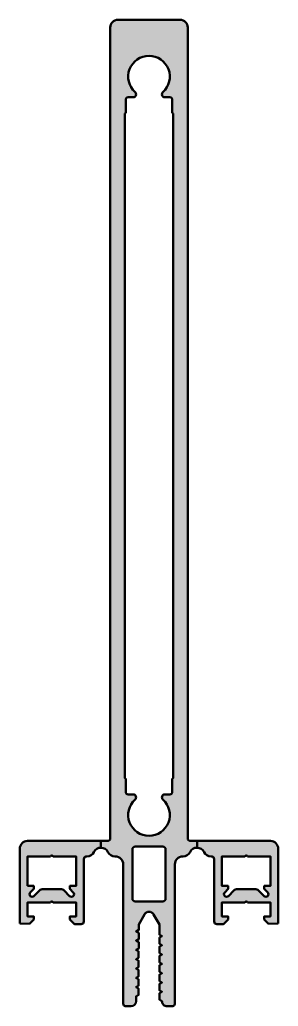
# Model space of a CAD drawing. Extents: x -25 to 25, y -16 to 175.
import ezdxf

# ---------------------------------------------------------------- set-up
doc = ezdxf.new("R2010")
doc.units = 0
doc.layers.add('0S-Alu contour', color=7, linetype='Continuous', lineweight=50)
doc.layers.add('0S-Alu hatch', color=252, linetype='Continuous', lineweight=25)

# ---------------------------------------------------------------- blocks, each defined once
blk = doc.blocks.new('322560__2133E533_6545_4C7C_82B2_7064EC491828_')
at = {"layer": '0S-Alu hatch'}
h = blk.add_hatch(color=256, dxfattribs=at)
edge = h.paths.add_edge_path()
edge.add_arc((-6.000001204642686, 173.6000061), 1.5, 89.99999999999984, 179.9999539832637)
edge.add_line((-7.500001204642201, 173.6000073046431), (-7.500127290432942, 16.60025024062574))
edge.add_ellipse((-7.99989168583204, 16.60001463602408), major_axis=(-0.4997644509347924, 0), ratio=1, start_angle=89.97298897550792, end_angle=180.0270110244771, ccw=False)
edge.add_line((-8.000127290433971, 16.10025024062499), (-9.29000019, 16.10025024062499))
edge.add_line((-9.29000019, 16.10025024062499), (-9.29000019, 14.80060581547339))
edge.add_ellipse((-9.301179178333118, 13.29897867972476), major_axis=(-1.501668746627164, 0), ratio=1, start_angle=205.7109094987902, end_angle=269.5734646749937, ccw=False)
edge.add_arc((-6.596238053299885, 14.60025024062499), 1.500000000000005, 205.6708816011215, 270.0000000000011)
edge.add_line((-6.596238053299857, 13.10025024062499), (-6.499885960324105, 13.10025024062499))
edge.add_ellipse((-6.499885960324052, 11.60024743010888), major_axis=(-1.500002810516107, 0), ratio=1, start_angle=180, end_angle=270.00000000000205, ccw=False)
edge.add_line((-4.999883149807944, 11.60024743010888), (-4.999883149807942, -15.39971924174717))
edge.add_arc((-4.499747234452811, -15.39964844070766), 0.5001359203665556, 180.0081109966287, 269.0754016689751)
edge.add_line((-4.507817720120113, -15.89971924179686), (-3.454106782620428, -15.89971924179686))
edge.add_arc((-3.490824145593649, -14.91018204769336), 0.9902181695252437, 272.1250188917675, 360.2522370814236)
edge.add_line((-2.500615571682956, -14.90582275742127), (-2.500615571682928, -14.00462996249854))
edge.add_line((-2.500615571682928, -14.00462996249854), (-2.000554536526678, -13.69873047226564))
edge.add_line((-2.000554536526678, -13.69873047226564), (-2.000554536526678, -12.49212646835937))
edge.add_line((-2.000554536526678, -12.49212646835937), (-2.500615571682942, -12.20318603867187))
edge.add_line((-2.500615571682942, -12.20318603867187), (-2.000554536526678, -11.91412353867187))
edge.add_line((-2.000554536526678, -11.91412353867187), (-2.000554536526678, -10.6921081578125))
edge.add_line((-2.000554536526678, -10.6921081578125), (-2.500615571682942, -10.403167728125))
edge.add_line((-2.500615571682942, -10.403167728125), (-2.000554536526678, -10.11410522812499))
edge.add_line((-2.000554536526678, -10.11410522812499), (-2.000554536526678, -8.891265872656248))
edge.add_line((-2.000554536526678, -8.891265872656248), (-2.500615571682942, -8.603179935156248))
edge.add_line((-2.500615571682942, -8.603179935156248), (-2.000554536526678, -8.31423950546875))
edge.add_line((-2.000554536526678, -8.31423950546875), (-2.000554536526678, -7.091247562109376))
edge.add_line((-2.000554536526678, -7.091247562109376), (-2.500615571682942, -6.803161624609376))
edge.add_line((-2.500615571682942, -6.803161624609376), (-2.000554536526678, -6.514221194921873))
edge.add_line((-2.000554536526678, -6.514221194921873), (-2.000554536526678, -5.291259769140626))
edge.add_line((-2.000554536526678, -5.291259769140626), (-2.500615571682942, -5.003173831640623))
edge.add_line((-2.500615571682942, -5.003173831640623), (-1.998174165432942, -4.712735347568861))
edge.add_line((-1.998174165432942, -4.712735347568861), (-1.998174165432942, -3.492612794070671))
edge.add_line((-1.998174165432942, -3.492612794070671), (-2.500615571682942, -3.203155521093748))
edge.add_line((-2.500615571682942, -3.203155521093748), (-1.998174165432942, -2.912839688408837))
edge.add_line((-1.998174165432942, -2.912839688408837), (-1.998174165432928, -1.692625001101916))
edge.add_line((-1.998174165432928, -1.692625001101916), (-2.500615571682928, -1.403167728124998))
edge.add_line((-2.500615571682928, -1.403167728124998), (-1.998174165432942, -1.112851895440101))
edge.add_line((-1.998174165432942, -1.112851895440101), (-1.998174165432942, -0.053894046484384))
edge.add_line((-1.998174165432942, -0.053894046484384), (-0.874272798245434, 1.892608639062492))
edge.add_ellipse((0.0021004927701964, 1.410807366318309), major_axis=(-1.000081302506691, 0), ratio=1, start_angle=208.8005511937551, end_angle=331.1994488062457, ccw=False)
edge.add_line((0.8784737837858209, 1.892608639062503), (1.99915994601568, -0.0538221823487728))
edge.add_line((1.99915994601568, -0.0538221823487728), (1.999811674410821, -2.014221194921873))
edge.add_line((1.999811674410821, -2.014221194921873), (2.499506498629571, -2.303161624609373))
edge.add_line((2.499506498629571, -2.303161624609373), (1.999506498629571, -2.591247562109369))
edge.add_line((1.999506498629571, -2.591247562109369), (1.999811674410821, -3.814239505468751))
edge.add_line((1.999811674410821, -3.814239505468751), (2.499506498629571, -4.103179935156248))
edge.add_line((2.499506498629571, -4.103179935156248), (1.999506498629571, -4.39126587265625))
edge.add_line((1.999506498629571, -4.39126587265625), (1.999811674410821, -5.614105228124994))
edge.add_line((1.999811674410821, -5.614105228124994), (2.499506498629571, -5.903167728124998))
edge.add_line((2.499506498629571, -5.903167728124998), (1.999506498629571, -6.191253665624994))
edge.add_line((1.999506498629571, -6.191253665624994), (1.999811674410821, -7.414245608984387))
edge.add_line((1.999811674410821, -7.414245608984387), (2.499506498629571, -7.703186038671875))
edge.add_line((2.499506498629571, -7.703186038671875), (1.999506498629571, -7.991271976171873))
edge.add_line((1.999506498629571, -7.991271976171873), (1.999811674410821, -9.214233401953123))
edge.add_line((1.999811674410821, -9.214233401953123), (2.499506498629571, -9.503173831640623))
edge.add_line((2.499506498629571, -9.503173831640623), (1.999506498629571, -9.791259769140623))
edge.add_line((1.999506498629571, -9.791259769140623), (1.999811674410821, -11.01409912460937))
edge.add_line((1.999811674410821, -11.01409912460937), (2.499506498629571, -11.30316162460937))
edge.add_line((2.499506498629571, -11.30316162460937), (1.999506498629571, -11.59210205429687))
edge.add_line((1.999506498629571, -11.59210205429687), (1.999811674410821, -12.81411743515625))
edge.add_line((1.999811674410821, -12.81411743515625), (2.499506498629571, -13.10317993515625))
edge.add_line((2.499506498629571, -13.10317993515625), (1.999506498629571, -13.39212036484374))
edge.add_line((1.999506498629571, -13.39212036484374), (1.999811674410821, -14.59872436874999))
edge.add_line((1.999811674410821, -14.59872436874999), (2.499605036431887, -14.8886719483919))
edge.add_arc((3.499506498629571, -14.90270996445311), 1, 179.1956545073032, 269.9999999649463)
edge.add_line((3.499506498017769, -15.90270996445311), (4.500153142095328, -15.90270996506531))
edge.add_arc((4.500153142095328, -15.40268522120011), 0.5000247438651934, 270, 360)
edge.add_line((5.000177885960521, -15.40268522120011), (5.000177885348321, 11.60084855342135))
edge.add_ellipse((6.50012657002621, 11.60101264801957), major_axis=(-1.499948693653874, 0), ratio=1, start_angle=-89.99373183852941, end_angle=0.006268166385211771, ccw=False)
edge.add_line((6.499962475555891, 13.10096133269747), (6.596314567955031, 13.10097187362179))
edge.add_arc((6.596150467871793, 14.60097186464552), 1.500000000000008, 270.0062681614706, 334.3353865612889)
edge.add_ellipse((9.276271763641905, 13.33945929556275), major_axis=(-1.462269536594134, 0), ratio=1, start_angle=269.4621114696739, end_angle=335.26443324517373, ccw=False)
edge.add_line((9.28999924, 14.80166439541847), (9.28999924, 16.10064696914063))
edge.add_line((9.28999924, 16.10064696914063), (7.999994779872543, 16.10064696914063))
edge.add_ellipse((7.999746167359337, 16.60039835662039), major_axis=(-0.4997514493186947, 0), ratio=1, start_angle=-0.028503066171197133, end_angle=90.02850306556962, ccw=False)
edge.add_line((7.499994779879568, 16.60064696913886), (7.499868694128988, 173.6000073046457))
edge.add_arc((5.999868694129466, 173.6000060999999), 1.500000000000006, 4.60167363075e-05, 89.99999999999987)
edge.add_line((5.999868694129469, 175.1000060999999), (-6.00000120464268, 175.1000061))
edge = h.paths.add_edge_path()
edge.add_arc((3.06029813063192, 160.6610113550492), 0.560364385908604, 131.8682582841611, 270)
edge.add_line((3.06029813063192, 160.1006469691406), (3.999994779879571, 160.1006469691406))
edge.add_ellipse((3.999994779879571, 159.6006469691406), major_axis=(-0.5, 0), ratio=1, start_angle=180, end_angle=270, ccw=False)
edge.add_line((4.499994779879571, 159.6006469691406), (4.499994779879571, 157.0999450648437))
edge.add_ellipse((4.20000698691085, 156.6999359098613), major_axis=(-0.4999999999999777, 0), ratio=1, start_angle=180, end_angle=233.1318508625761, ccw=False)
edge.add_line((4.700006986910827, 156.6999359098613), (4.700006986910821, 28.5013580284199))
edge.add_ellipse((4.200006986910793, 28.5013580284199), major_axis=(-0.5000000000000214, 0), ratio=1, start_angle=126.86814913742711, end_angle=180, ccw=False)
edge.add_line((4.499994779879562, 28.10134887343748), (4.499994779879571, 25.60064696914063))
edge.add_ellipse((3.999994779879571, 25.60064696914063), major_axis=(-0.5, 0), ratio=1, start_angle=89.9999999999992, end_angle=180, ccw=False)
edge.add_line((3.999994779879564, 25.10064696914063), (3.06029813063192, 25.10064696914063))
edge.add_arc((3.06029813063192, 24.54028258323202), 0.5603643859086063, 90, 228.131741715838)
edge.add_ellipse((-6.62552766926e-05, 21.12564696914063), major_axis=(-4.025000000000007, 0), ratio=1, start_angle=-48.13174171584018, end_angle=228.1317417158404, ccw=False)
edge.add_arc((-3.060430641185291, 24.54028258323202), 0.560364385908599, 311.8682582841601, 450)
edge.add_line((-3.060430641185291, 25.10064696914061), (-4.000127290432942, 25.10064696914063))
edge.add_ellipse((-4.000127290432956, 25.60064696914063), major_axis=(-0.5000000000000036, 0), ratio=1, start_angle=0, end_angle=90.00000000000159, ccw=False)
edge.add_line((-4.50012729043296, 25.60064696914063), (-4.500127290432956, 28.1013488734375))
edge.add_ellipse((-4.200139497464178, 28.50135802841991), major_axis=(-0.5000000000000147, 0), ratio=1, start_angle=-1.550659843308381, end_angle=53.13185086257192, ccw=False)
edge.add_line((-4.69995639199542, 28.51488843643889), (-4.699956391995428, 156.6864055018424))
edge.add_ellipse((-4.200139497464178, 156.6999359098613), major_axis=(-0.5000000000000279, 0), ratio=1, start_angle=-53.13185086257312, end_angle=1.550659843300025, ccw=False)
edge.add_line((-4.500127290432952, 157.0999450648438), (-4.500127290432956, 159.6006469691406))
edge.add_ellipse((-4.000127290432956, 159.6006469691406), major_axis=(-0.4999999999999858, 0), ratio=1, start_angle=269.99999999999756, end_angle=360, ccw=False)
edge.add_line((-4.000127290432935, 160.1006469691406), (-3.060430641185305, 160.1006469691406))
edge.add_arc((-3.060430641185291, 160.6610113550492), 0.5603643859085992, 269.9999999999986, 408.1317417158386)
edge.add_ellipse((-6.62552766784e-05, 164.0756469691406), major_axis=(-4.025000000000004, 0), ratio=1, start_angle=131.8682582841595, end_angle=48.131741715840406, ccw=False)
edge = h.paths.add_edge_path()
edge.add_ellipse((2.700730872761695, 14.51149658741339), major_axis=(-0.499764450934816, 0), ratio=1, start_angle=179.9729889756309, end_angle=270.0270110243714, ccw=False)
edge.add_line((3.200495268160818, 14.51126098281251), (3.200495268160821, 4.911010738671876))
edge.add_ellipse((2.700730872761724, 4.910775134070977), major_axis=(-0.4997644509347948, 0), ratio=1, start_angle=89.97298897562541, end_angle=180.0270110243827, ccw=False)
edge.add_line((2.700495268160818, 4.411010738671876), (-2.699468110745427, 4.411010738671876))
edge.add_ellipse((-2.699703715346359, 4.910775134070945), major_axis=(-0.4997644509347627, 0), ratio=1, start_angle=-0.0270110243826025, end_angle=90.02701102437749, ccw=False)
edge.add_line((-3.199468110745428, 4.911010738671874), (-3.199468110745428, 14.51126098281251))
edge.add_ellipse((-2.699703715346331, 14.51149658741342), major_axis=(-0.4997644509347859, 0), ratio=1, start_angle=-90.02701102437459, end_angle=0.0270110243826025, ccw=False)
edge.add_line((-2.699468110745425, 15.01126098281251), (2.700495268160818, 15.01126098281251))
at = {"layer": '0S-Alu contour', "color": 7}
for points in [[(5.999868694129469, 175.1000060999999), (-6.000001204642681, 175.1000061)], [(-7.500001204642201, 173.6000073046431), (-7.500127290432942, 16.60025024062574)], [(7.499994779879568, 16.60064696913886), (7.499868694128988, 173.6000073046457)], [(-4.500127290432952, 157.0999450648438), (-4.500127290432956, 159.6006469691406)], [(-4.000127290432935, 160.1006469691406), (-3.060430641185305, 160.1006469691406)], [(3.06029813063192, 160.1006469691406), (3.999994779879571, 160.1006469691406)], [(4.499994779879571, 159.6006469691406), (4.499994779879571, 157.0999450648437)], [(-4.69995639199542, 28.51488843643889), (-4.699956391995428, 156.6864055018424)], [(4.700006986910827, 156.6999359098613), (4.700006986910821, 28.5013580284199)], [(-4.50012729043296, 25.60064696914063), (-4.500127290432956, 28.1013488734375)], [(4.499994779879562, 28.10134887343748), (4.499994779879571, 25.60064696914063)], [(-3.060430641185291, 25.10064696914061), (-4.000127290432942, 25.10064696914063)], [(3.999994779879564, 25.10064696914063), (3.06029813063192, 25.10064696914063)], [(-8.000127290433971, 16.10025024062499), (-9.29000019, 16.10025024062499), (-9.29000019, 14.80060581547339)], [(9.28999924, 14.80166439541847), (9.28999924, 16.10064696914063), (7.999994779872543, 16.10064696914063)], [(-3.199468110745428, 4.911010738671874), (-3.199468110745428, 14.51126098281251)], [(-2.699468110745425, 15.01126098281251), (2.700495268160818, 15.01126098281251)], [(3.200495268160818, 14.51126098281251), (3.200495268160821, 4.911010738671876)], [(-6.596238053299857, 13.10025024062499), (-6.499885960324105, 13.10025024062499)], [(-4.999883149807944, 11.60024743010888), (-4.999883149807942, -15.39971924174717)], [(5.000177885960521, -15.40268522120011), (5.000177885348321, 11.60084855342135)], [(6.499962475555891, 13.10096133269747), (6.596314567955031, 13.10097187362179)], [(2.700495268160818, 4.411010738671876), (-2.699468110745428, 4.411010738671876)], [(-2.500615571682956, -14.90582275742127), (-2.500615571682928, -14.00462996249854), (-2.000554536526678, -13.69873047226564), (-2.000554536526678, -12.49212646835937), (-2.500615571682942, -12.20318603867187), (-2.000554536526678, -11.91412353867187), (-2.000554536526678, -10.6921081578125), (-2.500615571682942, -10.403167728125), (-2.000554536526678, -10.11410522812499), (-2.000554536526678, -8.891265872656248), (-2.500615571682942, -8.603179935156248), (-2.000554536526678, -8.31423950546875), (-2.000554536526678, -7.091247562109376), (-2.500615571682942, -6.803161624609376), (-2.000554536526678, -6.514221194921873), (-2.000554536526678, -5.291259769140626), (-2.500615571682942, -5.003173831640623), (-1.998174165432942, -4.712735347568861), (-1.998174165432942, -3.492612794070671), (-2.500615571682942, -3.203155521093748), (-1.998174165432942, -2.912839688408837), (-1.998174165432928, -1.692625001101916), (-2.500615571682928, -1.403167728124998), (-1.998174165432942, -1.112851895440101), (-1.998174165432942, -0.053894046484384), (-0.874272798245434, 1.892608639062492)], [(0.8784737837858209, 1.892608639062503), (1.99915994601568, -0.0538221823487728), (1.999811674410821, -2.014221194921873), (2.499506498629571, -2.303161624609373), (1.999506498629571, -2.591247562109369), (1.999811674410821, -3.814239505468751), (2.499506498629571, -4.103179935156248), (1.999506498629571, -4.39126587265625), (1.999811674410821, -5.614105228124994), (2.499506498629571, -5.903167728124998), (1.999506498629571, -6.191253665624994), (1.999811674410821, -7.414245608984387), (2.499506498629571, -7.703186038671875), (1.999506498629571, -7.991271976171873), (1.999811674410821, -9.214233401953123), (2.499506498629571, -9.503173831640623), (1.999506498629571, -9.791259769140623), (1.999811674410821, -11.01409912460937), (2.499506498629571, -11.30316162460937), (1.999506498629571, -11.59210205429687), (1.999811674410821, -12.81411743515625), (2.499506498629571, -13.10317993515625), (1.999506498629571, -13.39212036484374), (1.999811674410821, -14.59872436874999), (2.499605036431887, -14.8886719483919)], [(-4.507817720120113, -15.89971924179686), (-3.454106782620428, -15.89971924179686)], [(3.499506498017769, -15.90270996445311), (4.500153142095328, -15.90270996506531)]]:
    blk.add_lwpolyline(points, dxfattribs=at)
for centre, radius, start, end in [((-6.000001204642686, 173.6000061), 1.5, 89.99999999999984, 179.9999539832637), ((5.999868694129466, 173.6000060999999), 1.500000000000006, 4.60167363075e-05, 89.99999999999987), ((-3.060430641185291, 160.6610113550492), 0.5603643859085992, 269.9999999999986, 48.13174171583859), ((3.06029813063192, 160.6610113550492), 0.560364385908604, 131.8682582841611, 270), ((-3.060430641185291, 24.54028258323202), 0.560364385908599, 311.8682582841601, 90), ((3.06029813063192, 24.54028258323202), 0.5603643859086063, 90, 228.131741715838), ((-6.596238053299885, 14.60025024062499), 1.500000000000005, 205.6708816011215, 270.0000000000011), ((6.596150467871793, 14.60097186464552), 1.500000000000008, 270.0062681614706, 334.3353865612889), ((-3.490824145593649, -14.91018204769336), 0.9902181695252437, 272.1250188917675, 0.2522370814236503), ((3.499506498629571, -14.90270996445311), 1, 179.1956545073032, 269.9999999649463), ((-4.499747234452811, -15.39964844070766), 0.5001359203665556, 180.0081109966287, 269.0754016689751), ((4.500153142095328, -15.40268522120011), 0.5000247438651934, 270, 0)]:
    blk.add_arc(centre, radius, start, end, dxfattribs=at)
at = {"layer": '0S-Alu contour', "color": 7, "extrusion": (0, 0, -1)}
for centre, radius, start, end in [((6.62552766784e-05, 164.0756469691406), 4.025000000000004, 311.8682582841596, 228.1317417158405), ((4.000127290432956, 159.6006469691406), 0.4999999999999858, 0, 90.00000000000244), ((-3.999994779879571, 159.6006469691406), 0.5, 90, 180), ((4.200139497464178, 156.6999359098613), 0.5000000000000279, 358.4493401567, 53.13185086257321), ((-4.20000698691085, 156.6999359098613), 0.4999999999999777, 126.8681491374239, 180), ((4.200139497464178, 28.50135802841991), 0.5000000000000147, 306.8681491374282, 1.550659843308389), ((-4.200006986910793, 28.5013580284199), 0.5000000000000214, 180, 233.1318508625729), ((4.000127290432956, 25.60064696914063), 0.5000000000000036, 269.9999999999984, 0), ((-3.999994779879571, 25.60064696914063), 0.5, 180, 270.0000000000008), ((6.62552766926e-05, 21.12564696914063), 4.025000000000007, 131.8682582841596, 48.13174171584026), ((7.99989168583204, 16.60001463602408), 0.4997644509347924, 179.9729889755229, 270.0270110244921), ((-7.999746167359337, 16.60039835662039), 0.4997514493186948, 269.9714969344304, 0.0285030661712338), ((9.301179178333118, 13.29897867972476), 1.501668746627164, 90.42653532500628, 154.2890905012098), ((2.699703715346331, 14.51149658741342), 0.4997644509347859, 359.9729889756174, 90.02701102437469), ((-2.700730872761695, 14.51149658741339), 0.499764450934816, 89.9729889756286, 180.0270110243691), ((-9.276271763641905, 13.33945929556275), 1.462269536594134, 24.73556675482628, 90.53788853032611), ((6.499885960324052, 11.60024743010888), 1.500002810516107, 89.99999999999797, 180), ((-6.50012657002621, 11.60101264801957), 1.499948693653874, 359.9937318336148, 89.99373183852941), ((2.699703715346359, 4.910775134070945), 0.4997644509347628, 269.9729889756225, 0.0270110243826359), ((-2.700730872761724, 4.910775134070977), 0.4997644509347948, 179.9729889756173, 270.0270110243746), ((-0.0021004927701964, 1.410807366318309), 1.000081302506691, 28.80055119375431, 151.1994488062449)]:
    blk.add_arc(centre, radius, start, end, dxfattribs=at)
blk = doc.blocks.new('322560__740AF413_F8D2_4956_8323_23889BA107F3_')
at = {"layer": '0S-Alu hatch'}
h = blk.add_hatch(color=256, dxfattribs=at)
edge = h.paths.add_edge_path()
edge.add_line((-25.00031039590168, 0.1005248988281266), (-23.11652133340168, 0.0853271449218767))
edge.add_line((-23.11652133340168, 0.0853271449218767), (-22.30133578652668, 0.9015502894531267))
edge.add_line((-22.30133578652668, 0.9015502894531267), (-22.30133578652668, 1.500579830468751))
edge.add_line((-22.30133578652668, 1.500579830468751), (-23.50037143105794, 1.500579830468751))
edge.add_line((-23.50037143105794, 1.500579830468751), (-23.50037143105794, 4.200531002343751))
edge.add_line((-23.50037143105794, 4.200531002343751), (-19.05042025918294, 4.200531002343751))
edge.add_ellipse((-18.80139682168294, 4.14551727064424), major_axis=(-0.2550278084833539, 0), ratio=1, start_angle=192.4575720250161, end_angle=347.5424279749839, ccw=False)
edge.add_line((-18.55237338418294, 4.200531002343751), (-14.10040805215168, 4.200531002343751))
edge.add_line((-14.10040805215168, 4.200531002343751), (-14.10040805215168, 1.499542232812501))
edge.add_line((-14.10040805215168, 1.499542232812501), (-15.29932162637043, 1.499542232812505))
edge.add_line((-15.29932162637043, 1.499542232812505), (-15.29932162637043, 0.9005126917968624))
edge.add_line((-15.29932162637043, 0.9005126917968624), (-14.41510531777668, 0.015151974023425))
edge.add_line((-14.41510531777668, 0.015151974023425), (-13.10529086465168, 0.0045776332031267))
edge.add_arc((-13.10141643840872, 0.5046555027913371), 0.500092878204233, 269.5561014719398, 359.9840856447776)
edge.add_line((-12.60132357949543, 0.5045165980468815), (-12.60138461450549, 12.60025178929536))
edge.add_ellipse((-12.10138742508919, 12.6002530512071), major_axis=(-0.4999971894178907, 0), ratio=1, start_angle=-90.00000000000068, end_angle=0.00014460566660545737, ccw=False)
edge.add_line((-12.10138742508918, 13.10025024062499), (-12.00402182736003, 13.10025024062499))
edge.add_arc((-12.00402182736006, 14.60025024062499), 1.499999999999998, 270.0000000000011, 334.3291183998181)
edge.add_ellipse((-9.300895158650068, 13.301863900555), major_axis=(-1.498783330180297, 0), ratio=1, start_angle=269.96578696302515, end_angle=334.3583753392548, ccw=False)
edge.add_line((-9.30000019, 14.80064696352891), (-9.30000019, 16.10025024062499))
edge.add_line((-9.30000019, 16.10025024062499), (-23.50037143105794, 16.10025024062499))
edge.add_arc((-23.5011567625326, 14.60109657405893), 1.499153872263945, 89.96998561528123, 180.0323458033917)
edge.add_line((-25.00031039590168, 14.60025024062496), (-25.00031039590168, 0.1005248988281266))
edge = h.paths.add_edge_path()
edge.add_line((-23.50055453652668, 7.400543209374987), (-23.50055453652668, 13.10028075820311))
edge.add_line((-23.50055453652668, 13.10028075820311), (-19.04828402871418, 13.10028075820311))
edge.add_ellipse((-18.7992911087923, 13.04526626186453), major_axis=(-0.2549981744613262, 0), ratio=1, start_angle=192.4592189612088, end_angle=347.54078103879084, ccw=False)
edge.add_line((-18.55029818887043, 13.10028075820311), (-14.10028598183918, 13.10028075820311))
edge.add_line((-14.10028598183918, 13.10028075820311), (-14.10028598183918, 7.400543209374987))
edge.add_line((-14.10028598183918, 7.400543209374987), (-15.30011508340168, 7.400543209374987))
edge.add_line((-15.30011508340168, 7.400543209374987), (-15.30011508340168, 6.802307125390626))
edge.add_line((-15.30011508340168, 6.802307125390626), (-14.64783236855794, 6.149230953515612))
edge.add_ellipse((-15.00159213418291, 5.795654293359348), major_axis=(-0.5001624000085304, 0), ratio=1, start_angle=45.014831938446775, end_angle=224.9851680615532, ccw=False)
edge.add_line((-15.35516879433918, 5.441894527734376), (-16.40735385293294, 6.494293209375001))
edge.add_arc((-17.12605101788878, 5.804094984552126), 0.9964432770931907, 43.84118696696952, 90.0872670077479)
edge.add_line((-17.12756869668294, 6.800537105859376), (-20.47253939980794, 6.800537105859374))
edge.add_arc((-20.47391954151635, 5.803964695694084), 0.9965733658360488, 89.9206517823879, 136.0460366219609)
edge.add_line((-21.19135043496418, 6.495666500390626), (-22.24780795449543, 5.439270016015611))
edge.add_ellipse((-22.60134650455897, 5.792945821420826), major_axis=(-0.5000760759225126, 0), ratio=1, start_angle=-44.98888010172192, end_angle=134.9888801017202, ccw=False)
edge.add_line((-22.95502230996418, 6.146484371484376), (-22.30078647012043, 6.801544185937501))
edge.add_line((-22.30078647012043, 6.801544185937501), (-22.30078647012043, 7.400543209374987))
edge.add_line((-22.30078647012043, 7.400543209374987), (-23.50055453652668, 7.400543209374987))
at = {"layer": '0S-Alu contour', "color": 7}
for points in [[(-9.30000019, 14.80064696352891), (-9.30000019, 16.10025024062499), (-23.50037143105794, 16.10025024062499)], [(-25.00031039590168, 14.60025024062496), (-25.00031039590168, 0.1005248988281266)], [(-23.50055453652668, 7.400543209374987), (-23.50055453652668, 13.10028075820311), (-19.04828402871418, 13.10028075820311)], [(-18.55029818887043, 13.10028075820311), (-14.10028598183918, 13.10028075820311), (-14.10028598183918, 7.400543209374987), (-15.30011508340168, 7.400543209374987), (-15.30011508340168, 6.802307125390626), (-14.64783236855794, 6.149230953515612)], [(-12.60132357949543, 0.5045165980468815), (-12.60138461450549, 12.60025178929536)], [(-12.10138742508918, 13.10025024062499), (-12.00402182736003, 13.10025024062499)], [(-22.95502230996418, 6.146484371484376), (-22.30078647012043, 6.801544185937501), (-22.30078647012043, 7.400543209374987), (-23.50055453652668, 7.400543209374987)], [(-21.19135043496418, 6.495666500390626), (-22.24780795449543, 5.439270016015611)], [(-17.12756869668294, 6.800537105859376), (-20.47253939980794, 6.800537105859374)], [(-15.35516879433918, 5.441894527734376), (-16.40735385293294, 6.494293209375001)], [(-25.00031039590168, 0.1005248988281266), (-23.11652133340168, 0.0853271449218767), (-22.30133578652668, 0.9015502894531267), (-22.30133578652668, 1.500579830468751), (-23.50037143105794, 1.500579830468751), (-23.50037143105794, 4.200531002343751), (-19.05042025918294, 4.200531002343751)], [(-18.55237338418294, 4.200531002343751), (-14.10040805215168, 4.200531002343751), (-14.10040805215168, 1.499542232812501), (-15.29932162637043, 1.499542232812505), (-15.29932162637043, 0.9005126917968624), (-14.41510531777668, 0.015151974023425), (-13.10529086465168, 0.0045776332031267)]]:
    blk.add_lwpolyline(points, dxfattribs=at)
for centre, radius, start, end in [((-23.5011567625326, 14.60109657405893), 1.499153872263945, 89.96998561528123, 180.0323458033917), ((-12.00402182736006, 14.60025024062499), 1.499999999999998, 270.0000000000011, 334.3291183998181), ((-20.47391954151635, 5.803964695694084), 0.9965733658360488, 89.9206517823879, 136.0460366219609), ((-17.12605101788878, 5.804094984552126), 0.9964432770931907, 43.84118696696952, 90.0872670077479), ((-13.10141643840872, 0.5046555027913371), 0.500092878204233, 269.5561014719398, 359.9840856447776)]:
    blk.add_arc(centre, radius, start, end, dxfattribs=at)
at = {"layer": '0S-Alu contour', "color": 7, "extrusion": (0, 0, -1)}
for centre, radius, start, end in [((9.300895158650068, 13.301863900555), 1.498783330180297, 25.64162466074521, 90.03421303697483), ((18.7992911087923, 13.04526626186453), 0.2549981744613262, 12.45921896120915, 167.5407810387912), ((12.10138742508919, 12.6002530512071), 0.4999971894178907, 359.9998553943334, 90.00000000000081), ((22.60134650455897, 5.792945821420826), 0.5000760759225126, 225.0111198982798, 44.98888010172199), ((15.00159213418291, 5.795654293359348), 0.5001624000085304, 135.0148319384468, 314.9851680615532), ((18.80139682168294, 4.14551727064424), 0.2550278084833539, 12.45757202501606, 167.5424279749839)]:
    blk.add_arc(centre, radius, start, end, dxfattribs=at)
blk = doc.blocks.new('322560__C6641B00_3DD6_4C77_B76E_DC8F72CE2317_')
at = {"layer": '0S-Alu hatch'}
h = blk.add_hatch(color=256, dxfattribs=at)
edge = h.paths.add_edge_path()
edge.add_line((24.99987270956707, 0.1009216273437516), (24.99981167441082, 14.60064696914062))
edge.add_arc((23.50054039792759, 14.60137569265741), 1.499271453581894, 359.9721512848863, 450.0278487151131)
edge.add_line((23.49981167441081, 16.10064696914063), (9.29999924, 16.10064696914063))
edge.add_line((9.29999924, 16.10064696914063), (9.29999924, 14.80166439541847))
edge.add_ellipse((9.224937850122503, 13.18197972813172), major_axis=(-1.621423027372606, 0), ratio=1, start_angle=208.3375987594744, end_angle=267.34662800084675, ccw=False)
edge.add_arc((12.0039342095708, 14.60156347649067), 1.500000000000001, 205.6771497616544, 270.0062681614716)
edge.add_line((12.00409830965406, 13.10156348546695), (12.10146390680056, 13.10157413726874))
edge.add_ellipse((12.10151853093982, 12.60226781878839), major_axis=(-0.4993063214682995, 0), ratio=1, start_angle=180.0061235562413, end_angle=270.00626816146945, ccw=False)
edge.add_line((12.60082484955646, 12.60232118275959), (12.60088589316082, 0.5049133265624981))
edge.add_arc((13.1009529421391, 0.5050414758727051), 0.5000670653983526, 180.0146828599885, 270.4468787353682)
edge.add_line((13.10485317831703, 0.0049896205078074), (14.41488395799386, 0.0155519230143924))
edge.add_line((14.41488395799386, 0.0155519230143924), (15.29882290487957, 0.9006349201005541))
edge.add_line((15.29882290487957, 0.9006349201005541), (15.29882290487957, 1.499938961328126))
edge.add_line((15.29882290487957, 1.499938961328126), (14.09984829550457, 1.499938961328126))
edge.add_line((14.09984829550457, 1.499938961328126), (14.09984829550457, 4.200927730859376))
edge.add_line((14.09984829550457, 4.200927730859376), (18.55181362753582, 4.200927730859376))
edge.add_ellipse((18.8008065474577, 4.145952143804358), major_axis=(-0.2549897828213225, 0), ratio=1, start_angle=192.4506820057403, end_angle=347.5493179942595, ccw=False)
edge.add_line((19.04979946737957, 4.200927730859375), (23.49981167441082, 4.200927730859376))
edge.add_line((23.49981167441082, 4.200927730859376), (23.49981167441082, 1.500976558984376))
edge.add_line((23.49981167441082, 1.500976558984376), (22.30083706503582, 1.500976558984376))
edge.add_line((22.30083706503582, 1.500976558984376), (22.30083706503582, 0.9014280591113994))
edge.add_line((22.30083706503582, 0.9014280591113994), (23.11547329550457, 0.0857238734375016))
edge.add_line((23.11547329550457, 0.0857238734375016), (24.99987270956707, 0.1009216273437516))
edge = h.paths.add_edge_path()
edge.add_arc((20.47359492979457, 5.804771932868426), 0.9961631140083689, 43.94391651081066, 90.08939508484187)
edge.add_line((20.47204067831708, 6.800933834375001), (17.12706997519207, 6.800933834375002))
edge.add_arc((17.12582892119111, 5.803841155507242), 0.9970934512204557, 89.92868554629922, 136.1428604789826)
edge.add_line((16.40685513144207, 6.49468993789063), (15.35454800253581, 5.442398067773438))
edge.add_ellipse((15.00097894296412, 5.796050992242612), major_axis=(-0.5000814642355877, 0), ratio=1, start_angle=-44.99444185767942, end_angle=134.9932056627749, ccw=False)
edge.add_line((14.64733364706707, 6.149627682031251), (15.29961636191082, 6.802703853906251))
edge.add_line((15.29961636191082, 6.802703853906251), (15.29961636191082, 7.400939937890626))
edge.add_line((15.29961636191082, 7.400939937890626), (14.09978726034832, 7.400939937890626))
edge.add_line((14.09978726034832, 7.400939937890626), (14.09978726034832, 13.10067748671875))
edge.add_line((14.09978726034832, 13.10067748671875), (18.54979946737957, 13.10067748671875))
edge.add_ellipse((18.79879238730145, 13.04566299038015), major_axis=(-0.2549981744613301, 0), ratio=1, start_angle=192.4592189612134, end_angle=347.5407810387869, ccw=False)
edge.add_line((19.04778530722332, 13.10067748671875), (23.50005581503582, 13.10067748671875))
edge.add_line((23.50005581503582, 13.10067748671875), (23.50005581503582, 7.400939937890626))
edge.add_line((23.50005581503582, 7.400939937890626), (22.30028774862957, 7.400939937890626))
edge.add_line((22.30028774862957, 7.400939937890626), (22.30028774862957, 6.801940914453126))
edge.add_line((22.30028774862957, 6.801940914453126), (22.95452358847333, 6.146881100000003))
edge.add_ellipse((22.60073330527022, 5.793342589449768), major_axis=(-0.5001570182762753, 0), ratio=1, start_angle=45.019158340089405, end_angle=224.9796056516792, ccw=False)
edge.add_line((22.24718716269207, 5.439559933007821), (21.19085171347333, 6.496063228906253))
at = {"layer": '0S-Alu contour', "color": 7}
for points in [[(23.49981167441081, 16.10064696914063), (9.29999924, 16.10064696914063), (9.29999924, 14.80166439541847)], [(24.99987270956707, 0.1009216273437516), (24.99981167441082, 14.60064696914062)], [(12.00409830965406, 13.10156348546695), (12.10146390680056, 13.10157413726874)], [(12.60082484955646, 12.60232118275959), (12.60088589316082, 0.5049133265624981)], [(14.64733364706707, 6.149627682031251), (15.29961636191082, 6.802703853906251), (15.29961636191082, 7.400939937890626), (14.09978726034832, 7.400939937890626), (14.09978726034832, 13.10067748671875), (18.54979946737957, 13.10067748671875)], [(19.04778530722332, 13.10067748671875), (23.50005581503582, 13.10067748671875), (23.50005581503582, 7.400939937890626), (22.30028774862957, 7.400939937890626), (22.30028774862957, 6.801940914453126), (22.95452358847333, 6.146881100000003)], [(16.40685513144207, 6.49468993789063), (15.35454800253581, 5.442398067773438)], [(20.47204067831708, 6.800933834375001), (17.12706997519207, 6.800933834375002)], [(22.24718716269207, 5.439559933007821), (21.19085171347333, 6.496063228906253)], [(13.10485317831703, 0.0049896205078074), (14.41488395799386, 0.0155519230143924), (15.29882290487957, 0.9006349201005541), (15.29882290487957, 1.499938961328126), (14.09984829550457, 1.499938961328126), (14.09984829550457, 4.200927730859376), (18.55181362753582, 4.200927730859376)], [(19.04979946737957, 4.200927730859375), (23.49981167441082, 4.200927730859376), (23.49981167441082, 1.500976558984376), (22.30083706503582, 1.500976558984376), (22.30083706503582, 0.9014280591113994), (23.11547329550457, 0.0857238734375016), (24.99987270956707, 0.1009216273437516)]]:
    blk.add_lwpolyline(points, dxfattribs=at)
for centre, radius, start, end in [((23.50054039792759, 14.60137569265741), 1.499271453581894, 359.9721512848863, 90.0278487151131), ((12.0039342095708, 14.60156347649067), 1.500000000000001, 205.6771497616544, 270.0062681614716), ((17.12582892119111, 5.803841155507242), 0.9970934512204557, 89.92868554629922, 136.1428604789826), ((20.47359492979457, 5.804771932868426), 0.9961631140083689, 43.94391651081066, 90.08939508484187), ((13.1009529421391, 0.5050414758727051), 0.5000670653983526, 180.0146828599885, 270.4468787353682)]:
    blk.add_arc(centre, radius, start, end, dxfattribs=at)
at = {"layer": '0S-Alu contour', "color": 7, "extrusion": (0, 0, -1)}
for centre, radius, start, end in [((-9.224937850122503, 13.18197972813172), 1.621423027372606, 92.65337199915326, 151.6624012405256), ((-12.10151853093982, 12.60226781878839), 0.4993063214682995, 89.99373183853056, 179.9938764437587), ((-18.79879238730145, 13.04566299038015), 0.2549981744613301, 12.45921896121311, 167.5407810387866), ((-15.00097894296412, 5.796050992242612), 0.5000814642355877, 225.0067943372251, 44.99444185767955), ((-22.60073330527022, 5.793342589449768), 0.5001570182762753, 135.0203943483208, 314.9808416599106), ((-18.8008065474577, 4.145952143804358), 0.2549897828213225, 12.45068200574049, 167.5493179942597)]:
    blk.add_arc(centre, radius, start, end, dxfattribs=at)
blk = doc.blocks.new('322560__A0E385BC_311D_4A40_9C8E_2E668C6B4858_')
at = {"layer": '0S-Alu contour', "color": 7}
for name in ['322560__2133E533_6545_4C7C_82B2_7064EC491828_', '322560__740AF413_F8D2_4956_8323_23889BA107F3_', '322560__C6641B00_3DD6_4C77_B76E_DC8F72CE2317_']:
    blk.add_blockref(name, (0, 0), dxfattribs=at)

msp = doc.modelspace()

# ---------------------------------------------------------------- block references
at = {"layer": '0S-Alu contour', "color": 7}
msp.add_blockref('322560__A0E385BC_311D_4A40_9C8E_2E668C6B4858_', (0, 0), dxfattribs=at)

doc.saveas('drawing.dxf')
